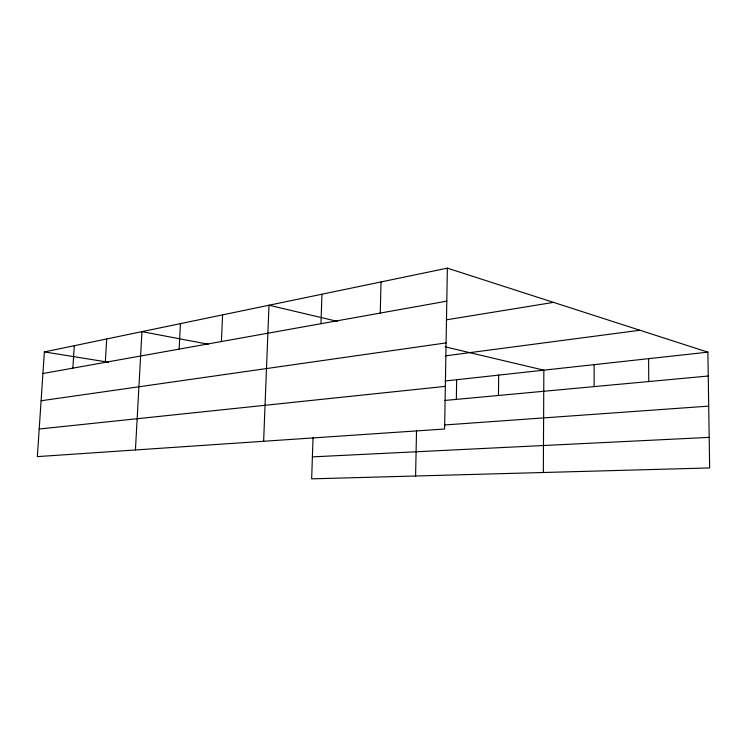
<?xml version="1.0" encoding="UTF-8"?>
<svg xmlns="http://www.w3.org/2000/svg" width="747" height="747" viewBox="0 0 747 747"><rect width="100%" height="100%" fill="white"/><g stroke="black" fill="none" stroke-linecap="round" stroke-linejoin="round"><path stroke-width="1.12" d="M543.33 472.506L543.853 370.157L445.137 346.841M498.454 395.48L498.669 375.115M456.352 399.384L456.66 379.728M447.369 268.145L444.605 429.011L37.35 456.622L44.372 351.921L447.369 268.145L707.876 352.164L709.65 467.939L311.658 478.855L313.03 437.723M415.593 476.007L416.537 430.347M380.242 313.077L381.035 281.936M320.977 323.694L321.948 294.215M263.626 441.281L268.985 305.224L337.579 321.425M221.383 341.538L222.587 314.87M179.14 349.11L180.429 323.638M135.431 449.974L141.949 331.631L208.161 344.227M105.308 362.342L106.7 338.961M72.861 368.159L74.289 345.702M42.924 373.519L446.809 301.153M446.753 319.772L553.518 302.376M41.094 400.756L446.09 342.901M445.52 355.843L639.946 330.249M445.137 380.989L707.876 352.164M39.199 429.011L445.333 386.367M444.801 400.457L708.24 376.021M444.381 424.987L708.707 406.125M312.395 456.875L709.183 437.378M44.372 351.921L108.474 362.22M648.601 358.672L648.779 381.54M594.108 364.648L594.136 386.61"/></g></svg>
